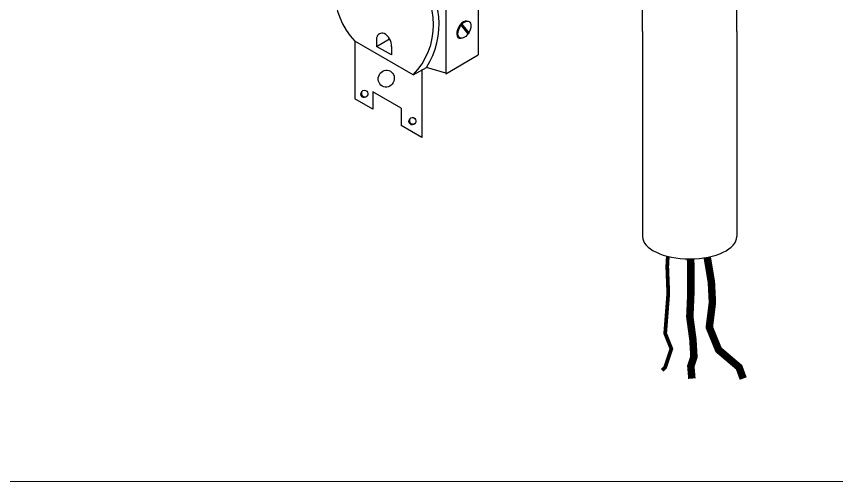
# Model space of a CAD drawing. Header units: inches. Extents: x 1693 to 10990, y 1878 to 5055.
# Drawn here: x 1884.59 to 1896.63, y 2291.76 to 2298.58 of the extents above; entities that cross this region are included whole.
import ezdxf

# ---------------------------------------------------------------- set-up
doc = ezdxf.new("R2010")
doc.units = ezdxf.units.IN
doc.layers.add('CABLE', color=5, linetype='Continuous')
doc.layers.add('CAJA', color=4, linetype='Continuous')
doc.layers.add('IE-DIAGRAMA', color=1, linetype='Continuous', lineweight=0)

msp = doc.modelspace()

# ---------------------------------------------------------------- linework, layer by layer
at = {"layer": 'CABLE', "color": 3, "const_width": 0.05488277582441427}
msp.add_lwpolyline([(1894.153067878518, 2295.067053181084), (1894.14457829781, 2294.914378802232), (1894.159646463047, 2294.522960494864), (1894.114441897562, 2293.935832990588), (1894.204850958757, 2293.710014752961), (1894.114441897562, 2293.439032824585), (1894.069237401852, 2293.39386917706)], dxfattribs=at)
at = {"layer": 'CABLE', "color": 5, "const_width": 0.1097655516488285}
msp.add_lwpolyline([(1894.731737788059, 2295.053111367879), (1894.732236951368, 2295.049869744809), (1894.792509612315, 2294.688560521383), (1894.807577777552, 2294.387469509064), (1894.762373281842, 2294.026160285639), (1894.897986768973, 2293.694960189378), (1895.199350213258, 2293.439032824585), (1895.259622874205, 2293.273432754844)], dxfattribs=at)
at = {"layer": 'CABLE', "color": 7, "const_width": 0.1097655516488285}
msp.add_lwpolyline([(1894.484137810445, 2295.029562702621), (1894.491146168031, 2294.959542449758), (1894.491146168031, 2294.522960494864), (1894.476078002794, 2294.176705835021), (1894.521282498504, 2293.845505695537), (1894.536350733516, 2293.589578330744), (1894.491146168031, 2293.454087388168), (1894.506214333267, 2293.273432754844)], dxfattribs=at)
at = {"layer": 'CAJA'}
for p, q in [((1895.166851266898, 2298.365215979652), (1895.166851266898, 2299.718224964654)), ((1893.781677362681, 2298.365215979652), (1893.781677362681, 2299.20444787742)), ((1893.781677362681, 2298.365215979652), (1893.781677362681, 2295.358568437504)), ((1895.166851266898, 2298.365215979652), (1895.166851266898, 2295.358568437504)), ((1889.877884054346, 2298.272788661669), (1889.877884054346, 2298.146042320085)), ((1889.877884054346, 2298.146042320085), (1890.067390790673, 2298.255454085316)), ((1890.415418508842, 2297.725931106434), (1889.559880703147, 2298.219876088854)), ((1889.559880703147, 2298.219876088854), (1889.559880703147, 2297.376868782178)), ((1890.097415157644, 2298.019295978501), (1889.877884054346, 2298.146042320085)), ((1890.097415157644, 2298.146042320085), (1890.097415157644, 2298.019295978501)), ((1890.415418508842, 2297.725931106434), (1890.608683744513, 2297.837512842273)), ((1890.542940262085, 2297.804874286796), (1890.542940262085, 2296.809299081197)), ((1890.238330292303, 2297.241083541763), (1889.822953022723, 2297.48090172017)), ((1889.822953022723, 2297.48090172017), (1889.822953022723, 2297.224983907655)), ((1889.822953022723, 2297.224983907655), (1889.559880703147, 2297.376868782178)), ((1890.238330292303, 2297.241083541763), (1890.238330292303, 2296.985165729248)), ((1890.542940262085, 2296.809299081197), (1890.238330292303, 2296.985165729248))]:
    msp.add_line(p, q, dxfattribs=at)
at = {"layer": 'CAJA', "color": 3}
for p, q in [((1891.36738754381, 2299.141369202394), (1891.36738754381, 2298.019154108629)), ((1890.892421610134, 2298.86714749273), (1890.892421610134, 2297.744932398965)), ((1890.892421610134, 2297.744932398965), (1891.36738754381, 2298.019154108629)), ((1890.892421610134, 2297.75306465236), (1890.608683744513, 2297.837512842273))]:
    msp.add_line(p, q, dxfattribs=at)
at = {"layer": 'CAJA', "color": 2}
for p, q in [((1891.129698205531, 2298.470361997328), (1891.231933960656, 2298.345057331772)), ((1891.116825835549, 2298.453214317765), (1891.219061590673, 2298.327909652209))]:
    msp.add_line(p, q, dxfattribs=at)
at = {"layer": 'CAJA'}
for centre, radius, start, end in [((1890.332241222177, 2298.960793562484), 1.070280091418051, 136.1903263055594, 223.8096736944406), ((1889.643057989812, 2298.466848580064), 1.070280091418052, 316.1903263055593, 43.80967369444066), ((1889.643057989812, 2298.466848580064), 1.152604255154674, 326.9061536644401, 44.40231164791636), ((1889.963347355389, 2298.251508223665), 0.08807288383377522, 73.98235335802319, 166.0176466419587), ((1889.873205036586, 2298.143340887921), 0.2242263947903996, 0.6903041294076911, 59.30969587057195)]:
    msp.add_arc(centre, radius, start, end, dxfattribs=at)
at = {"layer": 'CAJA', "color": 2}
for centre, major_axis, ratio, start_param, end_param in [((1891.148123219691, 2298.389863384399), (0.06719792497064339, 0.1203222559596583), 0.5587093164913771, 0.187530034036461, 3.558975162796949), ((1889.705376545503, 2297.459828653338), (0.01651643105185914, 0.05161029650905838), 0.9399899528048781, 1.399768507547873, 4.29241864557813), ((1890.410785191072, 2297.05967552643), (0.01651643105185913, 0.05161029650905837), 0.9399899528048784, 1.399768507547873, 4.29241864557813)]:
    msp.add_ellipse(centre, major_axis=major_axis, ratio=ratio, start_param=start_param, end_param=end_param, dxfattribs=at)
for centre, major_axis, ratio in [((1891.167431844438, 2298.389863384399), (0.06719792497064339, 0.1203222559596583), 0.5587093164913771), ((1890.019619690684, 2297.672641670081), (0.03794541752632162, 0.1185712726644442), 0.9399899528048781), ((1889.697945310111, 2297.448691863794), (0.01651643105185914, 0.05161029650905839), 0.9399899528048784), ((1890.40335395568, 2297.048538736885), (0.01651643105185914, 0.05161029650905838), 0.9399899528048781)]:
    msp.add_ellipse(centre, major_axis=major_axis, ratio=ratio, dxfattribs=at)
at = {"layer": 'CAJA'}
msp.add_ellipse((1894.474264314789, 2295.358568437504), major_axis=(0.692586952108725, -8.481463821268191e-17), ratio=0.4750871660455062, start_param=3.141592653589793, end_param=6.283185307179586, dxfattribs=at)
at = {"layer": 'IE-DIAGRAMA', "linetype": 'Continuous'}
msp.add_lwpolyline([(1874.505781598897, 2323.283897964672), (1874.505781598897, 2291.76290280187), (1907.093108494055, 2291.76290280187), (1907.093108494055, 2323.283897964672)], close=True, dxfattribs=at)

doc.saveas('drawing.dxf')
